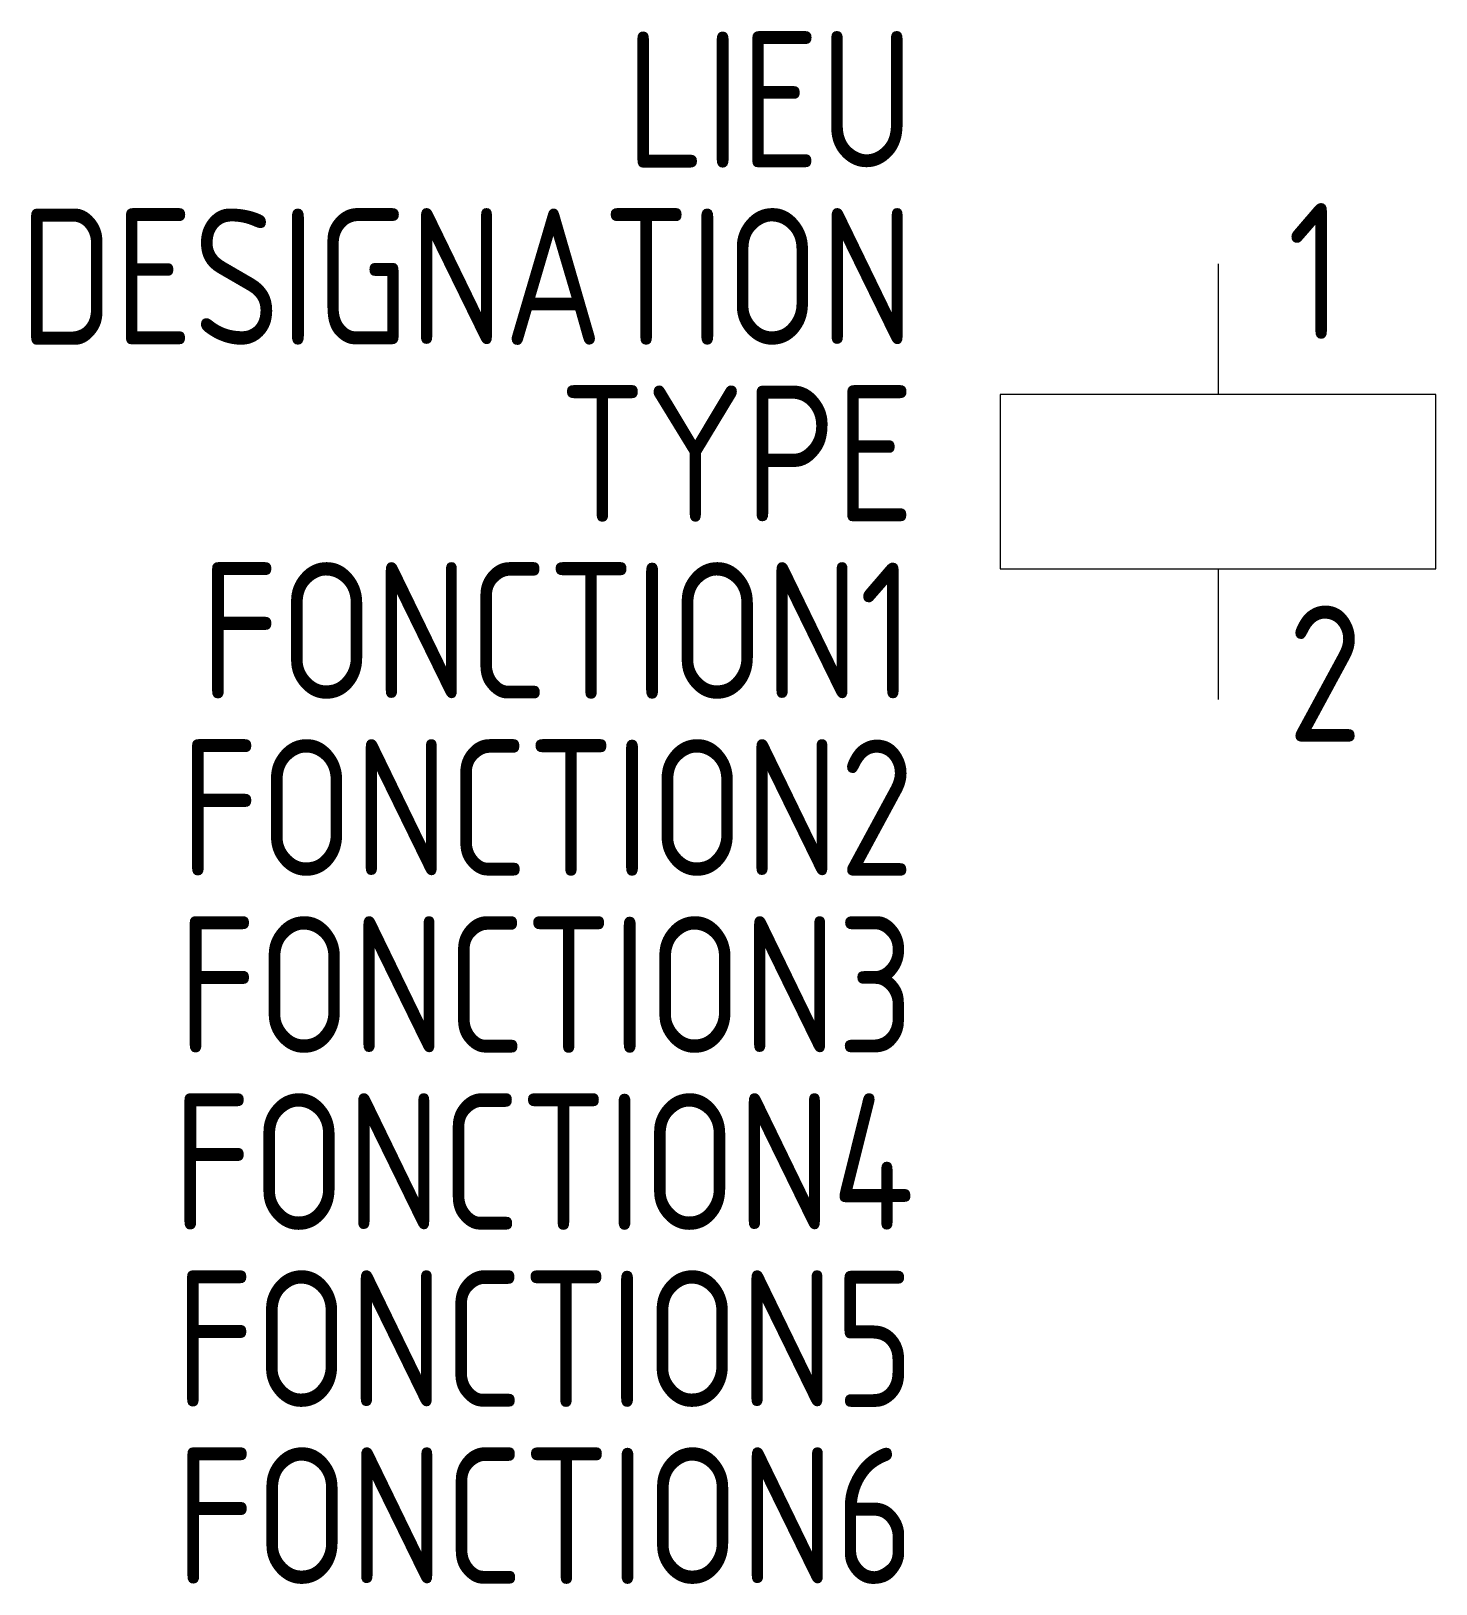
# Model space of a CAD drawing. Header units: millimetres. Extents: x -21.8 to 4, y -24.2 to 4.3.
import ezdxf
from ezdxf.enums import TextEntityAlignment as Align

# ---------------------------------------------------------------- set-up
doc = ezdxf.new("R2010")
doc.units = ezdxf.units.MM
for name, color, linetype in [('SYMB_FIL', 3, 'Continuous'), ('SYMB_TXT_CONTACT', 2, 'Continuous'), ('SYMB_TXT_NOM', 3, 'Continuous')]:
    doc.layers.add(name, color=color, linetype=linetype)
doc.styles.add('NET2_5', font='isocp.shx', dxfattribs={"width": 0.9, "height": 2.5})

msp = doc.modelspace()

# ---------------------------------------------------------------- linework, layer by layer
at = {"layer": 'SYMB_FIL'}
for p, q in [((0, 0), (0, -2.4)), ((0, -5.6), (0, -8))]:
    msp.add_line(p, q, dxfattribs=at)
msp.add_lwpolyline([(-4, -5.6), (4, -5.6), (4, -2.4), (-4, -2.4)], close=True, dxfattribs=at)

# ---------------------------------------------------------------- texts
at = {"layer": 'SYMB_TXT_CONTACT', "style": 'NET2_5', "width": 0.9, "flags": 8}
for tag, p, s in [('1', (1.275, -1.384), 'A1'), ('2', (1.275, -8.773), 'A2')]:
    msp.add_attdef(tag, p, s, height=2.5, dxfattribs=at)
at = {"layer": 'SYMB_TXT_NOM', "style": 'NET2_5', "width": 0.9, "flags": 8}
for tag, text, p in [('LIEU', '', (-5.575, 1.766)), ('DESIGNATION', 'K?', (-5.575, -1.484)), ('TYPE', '', (-5.575, -4.734)), ('FONCTION1', '', (-5.575, -7.984)), ('FONCTION2', '', (-5.575, -11.234)), ('FONCTION3', '', (-5.575, -14.484)), ('FONCTION4', '', (-5.575, -17.734)), ('FONCTION5', '', (-5.575, -20.984)), ('FONCTION6', '', (-5.575, -24.234))]:
    msp.add_attdef(tag, text=text, height=2.5, dxfattribs=at).set_placement(p, align=Align.RIGHT)

doc.saveas('drawing.dxf')
